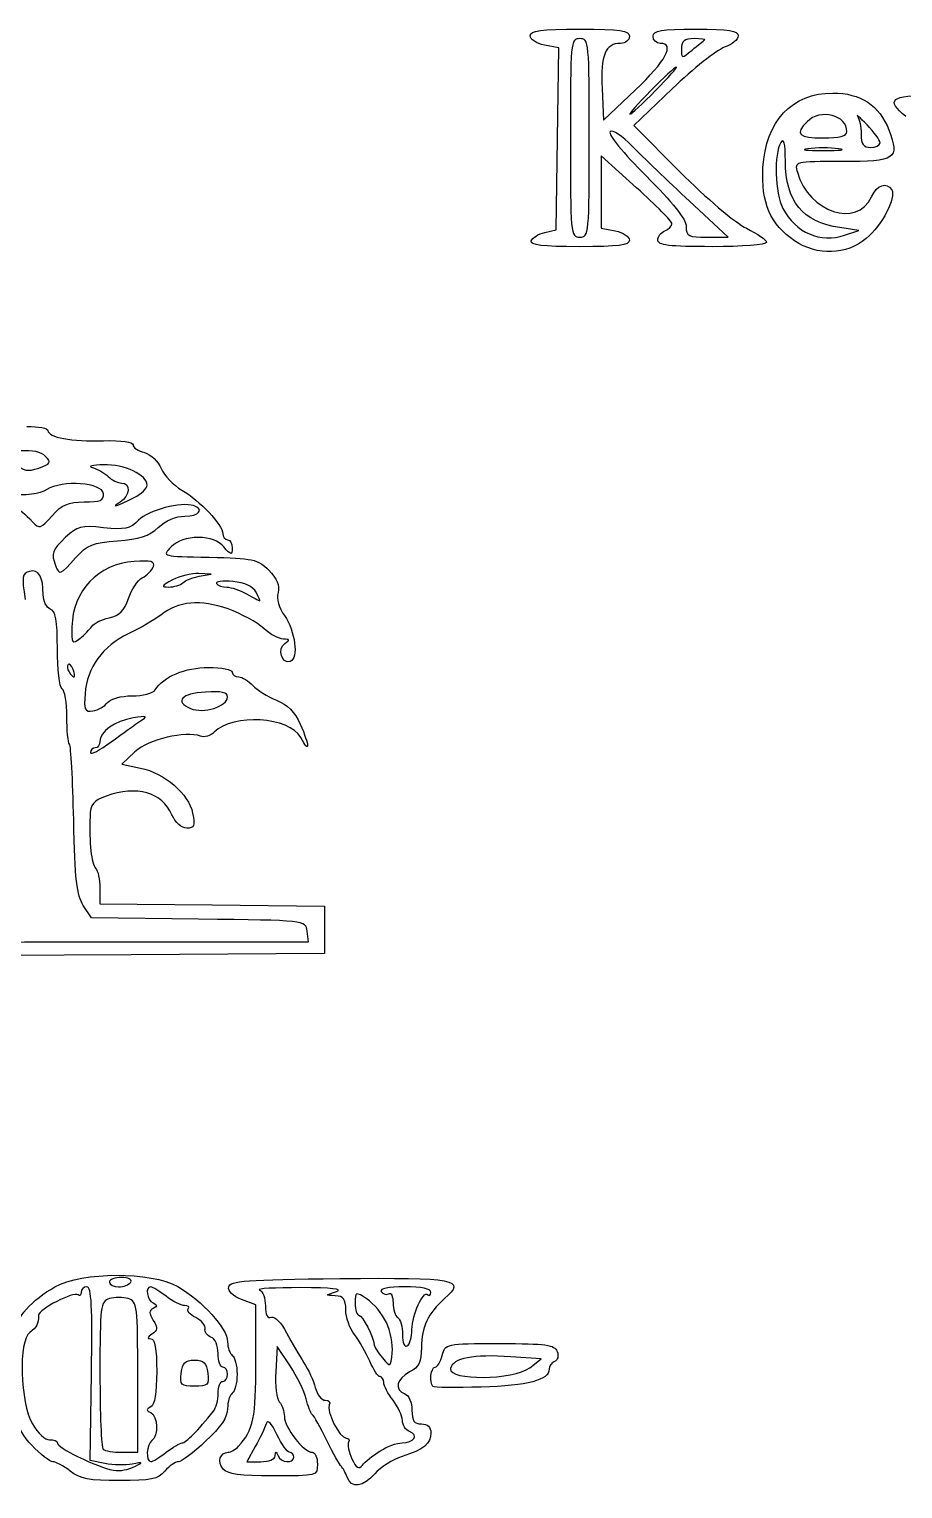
# Model space of a CAD drawing. Extents: x 0.53 to 3.78, y 0.49 to 2.29.
# Drawn here: x 1.267 to 1.883, y 1.251 to 2.28 of the extents above; entities that cross this region are included whole.
import ezdxf

# ---------------------------------------------------------------- set-up
doc = ezdxf.new("R2010")
doc.units = 0
doc.layers.get('0').update_dxf_attribs({"linetype": 'CONTINUOUS'})

msp = doc.modelspace()

# ---------------------------------------------------------------- linework, layer by layer
at = {"color": 7}
for p, q in [((1.640144, 2.266804), (1.630072, 2.268819)), ((1.639239, 2.202717), (1.640144, 2.266804)), ((1.743056, 2.272464), (1.743056, 2.272464)), ((1.670674, 2.238268), (1.671666, 2.215936)), ((1.671666, 2.215936), (1.694166, 2.237167)), ((1.720059, 2.237982), (1.692995, 2.212126)), ((1.708333, 2.236667), (1.708333, 2.236667)), ((1.638333, 2.138629), (1.639239, 2.202717)), ((1.661667, 2.203336), (1.661667, 2.203336)), ((1.692995, 2.212126), (1.725664, 2.179307)), ((1.843333, 2.207667), (1.843333, 2.207667)), ((1.8375, 2.195745), (1.8375, 2.195745)), ((1.866667, 2.199947), (1.866667, 2.199947)), ((1.695, 2.168224), (1.67, 2.190599)), ((1.67, 2.190599), (1.67, 2.165216)), ((1.67, 2.165216), (1.67, 2.139833)), ((1.759578, 2.133333), (1.732289, 2.158768)), ((1.732289, 2.158768), (1.732289, 2.158768)), ((1.620803, 2.130741), (1.620803, 2.130741)), ((1.630247, 2.136723), (1.638333, 2.138629)), ((1.67, 2.139833), (1.68, 2.137833)), ((1.744789, 2.133333), (1.759578, 2.133333)), ((1.806326, 2.1309), (1.806326, 2.1309)), ((1.851667, 2.138136), (1.838333, 2.140087)), ((1.838333, 2.140087), (1.838333, 2.140087)), ((1.841667, 2.1347), (1.851667, 2.138136)), ((1.278303, 1.97884), (1.278303, 1.97884)), ((1.340834, 1.949809), (1.340833, 1.949809)), ((1.299551, 1.907251), (1.299551, 1.907251)), ((1.395, 1.895759), (1.386214, 1.896213)), ((1.386667, 1.894264), (1.395, 1.895759)), ((1.375167, 1.889718), (1.375167, 1.889718)), ((1.426858, 1.882976), (1.426858, 1.882976)), ((1.310853, 1.858906), (1.310853, 1.858906)), ((1.297817, 1.828477), (1.297817, 1.828477)), ((1.406667, 1.809247), (1.406667, 1.809247)), ((1.34535, 1.792347), (1.34535, 1.792347)), ((1.341385, 1.77053), (1.331986, 1.761814)), ((1.331986, 1.761814), (1.34516, 1.759082)), ((1.316667, 1.674394), (1.316667, 1.663454)), ((1.310686, 1.653457), (1.304954, 1.662204)), ((1.316667, 1.663454), (1.395833, 1.662561)), ((1.395833, 1.662561), (1.475, 1.661667)), ((1.475, 1.661667), (1.475, 1.645001)), ((1.386176, 1.652561), (1.310686, 1.653457)), ((1.328424, 1.636666), (1.463797, 1.636666)), ((1.463797, 1.636666), (1.462731, 1.644166)), ((1.475, 1.645001), (1.475, 1.628334)), ((1.338598, 1.627463), (1.202197, 1.626592)), ((1.475, 1.628334), (1.338598, 1.627463)), ((1.338333, 1.396667), (1.338333, 1.396667)), ((1.426671, 1.380579), (1.416575, 1.38439)), ((1.426671, 1.340244), (1.426671, 1.380579)), ((1.518609, 1.368233), (1.518609, 1.368233)), ((1.536672, 1.363149), (1.536672, 1.363149)), ((1.441672, 1.351273), (1.440647, 1.333494)), ((1.450707, 1.337573), (1.441672, 1.351273)), ((1.627679, 1.342459), (1.606452, 1.343994)), ((1.619673, 1.336304), (1.627679, 1.342459)), ((1.309722, 1.270889), (1.310694, 1.332115)), ((1.343333, 1.276667), (1.343333, 1.329775)), ((1.343333, 1.329775), (1.343333, 1.329775)), ((1.373945, 1.3325), (1.373945, 1.3325)), ((1.619673, 1.336304), (1.619673, 1.336304)), ((1.551384, 1.323056), (1.551384, 1.323056)), ((1.332222, 1.276667), (1.343333, 1.276667)), ((1.363333, 1.276667), (1.363333, 1.276667)), ((1.426187, 1.280833), (1.420119, 1.27)), ((1.514054, 1.277546), (1.514054, 1.277546)), ((1.320186, 1.268796), (1.309722, 1.270889)), ((1.341666, 1.266952), (1.341667, 1.266952)), ((1.420119, 1.27), (1.430062, 1.27)), ((1.440268, 1.274167), (1.440268, 1.274167)), ((1.295757, 1.263333), (1.295757, 1.263333)), ((1.490976, 1.259167), (1.490977, 1.259167))]:
    msp.add_line(p, q, dxfattribs=at)
for points in [[(1.62, 2.275417), (1.62, 2.279015), (1.627525, 2.28), (1.655, 2.28)], [(1.630072, 2.268819), (1.624532, 2.269927), (1.62, 2.272896), (1.62, 2.275417)], [(1.655, 2.28), (1.683889, 2.28), (1.69, 2.279127), (1.69, 2.275)], [(1.69, 2.275), (1.69, 2.27225), (1.687184, 2.27), (1.683741, 2.27)], [(1.706667, 2.275), (1.706667, 2.279074), (1.712222, 2.28), (1.736667, 2.28)], [(1.711667, 2.27), (1.708917, 2.27), (1.706667, 2.27225), (1.706667, 2.275)], [(1.736667, 2.28), (1.760181, 2.28), (1.766667, 2.27899), (1.766667, 2.275326)], [(1.766667, 2.275326), (1.766667, 2.272755), (1.762269, 2.269119), (1.756895, 2.267246)], [(1.655, 2.273335), (1.648545, 2.273333), (1.648333, 2.271111), (1.648333, 2.203333)], [(1.661667, 2.203336), (1.661667, 2.271114), (1.661454, 2.273336), (1.655, 2.273335)], [(1.683741, 2.27), (1.672943, 2.27), (1.669622, 2.261935), (1.670674, 2.238268)], [(1.694166, 2.237167), (1.715702, 2.257488), (1.722371, 2.27), (1.711667, 2.27)], [(1.756895, 2.267246), (1.75152, 2.265372), (1.734944, 2.252204), (1.720059, 2.237982)], [(1.735556, 2.273333), (1.728676, 2.273333), (1.726667, 2.27171), (1.726667, 2.26615)], [(1.726667, 2.26615), (1.726667, 2.259052), (1.726756, 2.259042), (1.734167, 2.265281)], [(1.734167, 2.265281), (1.738292, 2.268754), (1.742292, 2.271987), (1.743056, 2.272464)], [(1.743056, 2.272464), (1.743819, 2.272942), (1.740444, 2.273333), (1.735556, 2.273333)], [(1.723083, 2.253333), (1.722166, 2.253333), (1.714029, 2.245833), (1.705, 2.236667)], [(1.708333, 2.236667), (1.717362, 2.245833), (1.723999, 2.253333), (1.723083, 2.253333)], [(1.705, 2.236667), (1.695971, 2.2275), (1.689334, 2.22), (1.690251, 2.22)], [(1.690251, 2.22), (1.691167, 2.22), (1.699304, 2.2275), (1.708333, 2.236667)], [(1.784142, 2.182464), (1.785977, 2.215101), (1.804609, 2.235), (1.833333, 2.235)], [(1.833333, 2.235), (1.853013, 2.235), (1.866317, 2.226236), (1.872902, 2.208934)], [(1.884783, 2.218459), (1.870559, 2.230361), (1.874265, 2.233333), (1.903333, 2.233333)], [(1.843333, 2.207667), (1.843333, 2.219493), (1.82468, 2.224204), (1.815238, 2.214762)], [(1.815238, 2.214762), (1.80651, 2.206033), (1.80921, 2.203333), (1.826667, 2.203333)], [(1.8575, 2.212583), (1.852458, 2.217729), (1.849458, 2.220452), (1.850833, 2.218636)], [(1.850833, 2.218636), (1.852208, 2.21682), (1.853333, 2.211133), (1.853333, 2.206)], [(1.866667, 2.199947), (1.866667, 2.201752), (1.862542, 2.207438), (1.8575, 2.212583)], [(1.648333, 2.203333), (1.648333, 2.135555), (1.648544, 2.133333), (1.655, 2.133335)], [(1.655, 2.133335), (1.661455, 2.133337), (1.661667, 2.135559), (1.661667, 2.203336)], [(1.676329, 2.207663), (1.674681, 2.206015), (1.685654, 2.192597), (1.701713, 2.17662)], [(1.692116, 2.197384), (1.684801, 2.204868), (1.677977, 2.209311), (1.676329, 2.207663)], [(1.799949, 2.187181), (1.799916, 2.199915), (1.798976, 2.203573), (1.796667, 2.2)], [(1.826667, 2.203333), (1.83812, 2.203333), (1.843333, 2.204689), (1.843333, 2.207667)], [(1.872902, 2.208934), (1.880685, 2.188487), (1.877985, 2.186667), (1.83988, 2.186667)], [(1.853333, 2.206), (1.853333, 2.198889), (1.854921, 2.196667), (1.86, 2.196667)], [(1.732289, 2.158768), (1.71728, 2.172757), (1.699202, 2.190134), (1.692116, 2.197384)], [(1.796667, 2.2), (1.791787, 2.192449), (1.792698, 2.164231), (1.798163, 2.153663)], [(1.815833, 2.195745), (1.809875, 2.195005), (1.81475, 2.1944), (1.826667, 2.1944)], [(1.8375, 2.195745), (1.831542, 2.196484), (1.821792, 2.196484), (1.815833, 2.195745)], [(1.826667, 2.1944), (1.838583, 2.1944), (1.843458, 2.195005), (1.8375, 2.195745)], [(1.86, 2.196667), (1.863667, 2.196667), (1.866667, 2.198143), (1.866667, 2.199947)], [(1.806326, 2.1309), (1.789328, 2.142255), (1.782742, 2.157563), (1.784142, 2.182464)], [(1.838333, 2.140087), (1.81208, 2.143929), (1.80003, 2.158713), (1.799949, 2.187181)], [(1.83988, 2.186667), (1.806551, 2.186667), (1.806239, 2.186592), (1.808383, 2.179167)], [(1.701713, 2.17662), (1.72065, 2.157782), (1.73, 2.145977), (1.73, 2.140907)], [(1.725664, 2.179307), (1.743632, 2.161256), (1.764708, 2.143394), (1.7725, 2.139613)], [(1.808383, 2.179167), (1.816548, 2.150897), (1.850541, 2.139575), (1.860648, 2.161759)], [(1.860648, 2.161759), (1.864469, 2.170143), (1.871345, 2.172581), (1.874909, 2.166813)], [(1.72, 2.14282), (1.72, 2.144486), (1.70875, 2.155918), (1.695, 2.168224)], [(1.874909, 2.166813), (1.878298, 2.161331), (1.86805, 2.141757), (1.856864, 2.132344)], [(1.798163, 2.153663), (1.806975, 2.136621), (1.824732, 2.128882), (1.841667, 2.1347)], [(1.715, 2.137872), (1.71775, 2.138927), (1.72, 2.141154), (1.72, 2.14282)], [(1.73, 2.140907), (1.73, 2.134169), (1.731632, 2.133333), (1.744789, 2.133333)], [(1.654722, 2.126667), (1.628406, 2.126667), (1.619789, 2.127702), (1.620803, 2.130741)], [(1.620803, 2.130741), (1.621549, 2.132983), (1.6258, 2.135674), (1.630247, 2.136723)], [(1.69, 2.13125), (1.69, 2.12765), (1.682433, 2.126667), (1.654722, 2.126667)], [(1.68, 2.137833), (1.6855, 2.136733), (1.69, 2.133771), (1.69, 2.13125)], [(1.71, 2.13131), (1.71, 2.133864), (1.71225, 2.136817), (1.715, 2.137872)], [(1.748333, 2.126667), (1.71779, 2.126667), (1.71, 2.12761), (1.71, 2.13131)], [(1.7725, 2.139613), (1.780292, 2.135832), (1.786667, 2.131372), (1.786667, 2.129703)], [(1.856864, 2.132344), (1.84296, 2.120645), (1.822551, 2.120061), (1.806326, 2.1309)], [(1.786667, 2.129703), (1.786667, 2.128033), (1.769417, 2.126667), (1.748333, 2.126667)], [(1.265206, 2), (1.273343, 2), (1.28, 1.998662), (1.28, 1.997028)], [(1.28, 1.997028), (1.28, 1.99223), (1.296773, 1.989146), (1.319167, 1.989826)], [(1.319167, 1.989826), (1.331895, 1.990213), (1.34, 1.989098), (1.34, 1.986959)], [(1.34, 1.986959), (1.34, 1.985035), (1.343622, 1.982551), (1.348049, 1.98144)], [(1.278303, 1.97884), (1.275261, 1.981882), (1.268666, 1.983347), (1.260909, 1.982703)], [(1.27359, 1.970589), (1.282048, 1.973537), (1.282614, 1.974529), (1.278303, 1.97884)], [(1.348049, 1.98144), (1.352522, 1.980317), (1.357768, 1.975388), (1.359857, 1.970345)], [(1.256196, 1.974452), (1.262719, 1.968404), (1.265532, 1.96778), (1.27359, 1.970589)], [(1.319284, 1.972947), (1.311428, 1.972734), (1.307894, 1.971822), (1.311431, 1.970921)], [(1.311431, 1.970921), (1.314968, 1.970019), (1.31995, 1.967193), (1.322502, 1.964641)], [(1.35, 1.958485), (1.35, 1.965821), (1.334019, 1.973346), (1.319284, 1.972947)], [(1.359857, 1.970345), (1.361924, 1.965354), (1.368427, 1.958486), (1.374308, 1.955084)], [(1.279206, 1.955447), (1.274112, 1.952233), (1.264887, 1.951068), (1.250768, 1.951855)], [(1.319135, 1.9525), (1.318536, 1.96025), (1.290137, 1.962346), (1.279206, 1.955447)], [(1.322502, 1.964641), (1.325055, 1.962088), (1.329286, 1.96), (1.331905, 1.96)], [(1.331905, 1.96), (1.338569, 1.96), (1.337854, 1.951083), (1.330834, 1.946639)], [(1.340833, 1.949809), (1.345875, 1.952336), (1.35, 1.95624), (1.35, 1.958485)], [(1.235639, 1.947308), (1.254273, 1.945763), (1.258505, 1.943922), (1.269091, 1.932754)], [(1.282932, 1.93692), (1.289846, 1.944799), (1.294177, 1.946667), (1.305535, 1.946667)], [(1.305535, 1.946667), (1.316866, 1.946667), (1.319498, 1.947796), (1.319135, 1.9525)], [(1.330834, 1.946639), (1.323663, 1.9421), (1.328536, 1.943645), (1.340834, 1.949809)], [(1.382705, 1.944098), (1.374125, 1.946958), (1.350856, 1.940857), (1.34393, 1.93393)], [(1.374308, 1.955084), (1.387116, 1.947674), (1.403333, 1.93053), (1.403333, 1.924399)], [(1.269091, 1.932754), (1.274011, 1.927564), (1.274977, 1.927855), (1.282932, 1.93692)], [(1.35779, 1.928705), (1.362932, 1.933474), (1.370444, 1.936667), (1.376521, 1.936667)], [(1.376521, 1.936667), (1.386479, 1.936667), (1.3905, 1.9415), (1.382705, 1.944098)], [(1.319141, 1.928552), (1.303474, 1.930289), (1.300718, 1.929588), (1.2925, 1.921777)], [(1.34393, 1.93393), (1.33763, 1.92763), (1.33419, 1.926883), (1.319141, 1.928552)], [(1.329106, 1.91929), (1.344369, 1.920394), (1.351269, 1.922659), (1.35779, 1.928705)], [(1.403333, 1.924399), (1.403333, 1.921979), (1.404833, 1.92), (1.406667, 1.92)], [(1.2925, 1.921777), (1.282854, 1.912608), (1.282084, 1.910468), (1.285357, 1.901939)], [(1.299551, 1.907251), (1.307768, 1.916448), (1.311646, 1.918027), (1.329106, 1.91929)], [(1.366893, 1.915), (1.360267, 1.908336), (1.360278, 1.908333), (1.393753, 1.907667)], [(1.385928, 1.921666), (1.377954, 1.921666), (1.371154, 1.919285), (1.366893, 1.915)], [(1.404056, 1.915), (1.400238, 1.919447), (1.394204, 1.921666), (1.385928, 1.921666)], [(1.409889, 1.914166), (1.409789, 1.908921), (1.409201, 1.909005), (1.404056, 1.915)], [(1.406667, 1.92), (1.4085, 1.92), (1.40995, 1.917375), (1.409889, 1.914166)], [(1.285357, 1.901939), (1.288078, 1.894846), (1.288663, 1.895065), (1.299551, 1.907251)], [(1.340784, 1.904753), (1.315528, 1.903064), (1.297388, 1.884047), (1.29691, 1.858759)], [(1.354333, 1.90113), (1.355731, 1.904773), (1.352801, 1.905556), (1.340784, 1.904753)], [(1.393753, 1.907667), (1.424703, 1.907051), (1.427882, 1.90636), (1.43569, 1.898552)], [(1.266994, 1.897718), (1.261787, 1.896357), (1.261426, 1.894005), (1.263953, 1.877893)], [(1.276666, 1.88129), (1.276666, 1.893969), (1.273463, 1.89941), (1.266994, 1.897718)], [(1.346541, 1.893266), (1.349846, 1.895035), (1.353352, 1.898573), (1.354333, 1.90113)], [(1.386214, 1.896213), (1.381382, 1.896462), (1.373132, 1.894426), (1.367881, 1.891687)], [(1.375167, 1.889718), (1.376908, 1.891396), (1.382083, 1.893442), (1.386667, 1.894264)], [(1.43569, 1.898552), (1.441561, 1.892681), (1.443558, 1.887885), (1.442236, 1.882831)], [(1.336749, 1.878583), (1.338831, 1.884891), (1.343237, 1.891498), (1.346541, 1.893266)], [(1.367881, 1.891687), (1.359933, 1.887542), (1.359479, 1.886704), (1.365167, 1.886687)], [(1.365167, 1.886687), (1.368925, 1.886677), (1.373425, 1.88804), (1.375167, 1.889718)], [(1.410354, 1.890538), (1.403134, 1.891226), (1.39794, 1.890636), (1.39881, 1.889228)], [(1.39881, 1.889228), (1.399682, 1.887819), (1.40293, 1.886645), (1.40603, 1.886618)], [(1.40603, 1.886618), (1.40913, 1.886591), (1.415417, 1.884488), (1.42, 1.881944)], [(1.426858, 1.882976), (1.424653, 1.887096), (1.418925, 1.88972), (1.410354, 1.890538)], [(1.281666, 1.871206), (1.278916, 1.872261), (1.276666, 1.876799), (1.276666, 1.88129)], [(1.323169, 1.864964), (1.330547, 1.866584), (1.333898, 1.869945), (1.336749, 1.878583)], [(1.406966, 1.871235), (1.387673, 1.878173), (1.371925, 1.876761), (1.35949, 1.86698)], [(1.42, 1.881944), (1.424583, 1.879401), (1.428761, 1.877173), (1.429284, 1.876994)], [(1.429284, 1.876994), (1.429807, 1.876814), (1.428715, 1.879506), (1.426858, 1.882976)], [(1.442236, 1.882831), (1.441077, 1.8784), (1.442846, 1.872031), (1.446765, 1.866528)], [(1.286666, 1.843174), (1.286666, 1.863311), (1.285522, 1.869726), (1.281666, 1.871206)], [(1.310853, 1.858906), (1.312239, 1.861055), (1.317781, 1.863781), (1.323169, 1.864964)], [(1.35949, 1.86698), (1.355171, 1.863583), (1.344894, 1.857618), (1.336652, 1.853726)], [(1.432204, 1.857543), (1.427728, 1.861692), (1.416371, 1.867853), (1.406966, 1.871235)], [(1.446765, 1.866528), (1.454394, 1.855815), (1.456845, 1.836377), (1.450835, 1.834252)], [(1.29691, 1.858759), (1.296687, 1.846931), (1.297156, 1.846234), (1.3025, 1.850425)], [(1.3025, 1.850425), (1.305708, 1.852941), (1.309467, 1.856758), (1.310853, 1.858906)], [(1.336652, 1.853726), (1.318703, 1.845249), (1.307532, 1.829834), (1.306172, 1.811666)], [(1.446005, 1.849949), (1.442891, 1.849975), (1.436681, 1.853394), (1.432204, 1.857543)], [(1.29, 1.815), (1.288166, 1.816133), (1.286666, 1.828811), (1.286666, 1.843174)], [(1.450835, 1.834252), (1.44481, 1.83212), (1.441415, 1.843406), (1.447014, 1.846952)], [(1.447014, 1.846952), (1.450769, 1.849329), (1.450574, 1.849907), (1.446005, 1.849949)], [(1.294254, 1.832032), (1.293381, 1.831158), (1.293654, 1.828844), (1.294863, 1.826888)], [(1.297817, 1.828477), (1.296731, 1.831306), (1.295128, 1.832906), (1.294254, 1.832032)], [(1.294863, 1.826888), (1.29815, 1.82157), (1.300071, 1.822603), (1.297817, 1.828477)], [(1.355668, 1.814246), (1.36152, 1.823571), (1.376844, 1.83), (1.393216, 1.83)], [(1.393216, 1.83), (1.402447, 1.83), (1.41, 1.8285), (1.41, 1.826667)], [(1.41, 1.826667), (1.41, 1.824833), (1.412017, 1.823333), (1.414483, 1.823333)], [(1.414483, 1.823333), (1.416949, 1.823333), (1.421417, 1.820626), (1.424411, 1.817317)], [(1.293333, 1.795359), (1.293333, 1.805029), (1.291833, 1.813867), (1.29, 1.815)], [(1.306172, 1.811666), (1.305297, 1.799991), (1.305992, 1.798465), (1.311754, 1.799397)], [(1.339369, 1.81), (1.346867, 1.81), (1.354202, 1.811911), (1.355668, 1.814246)], [(1.391094, 1.812683), (1.37389, 1.81156), (1.36908, 1.80625), (1.380608, 1.801106)], [(1.406667, 1.809247), (1.406667, 1.81247), (1.402369, 1.813418), (1.391094, 1.812683)], [(1.424411, 1.817317), (1.427406, 1.814008), (1.434939, 1.809307), (1.441151, 1.806869)], [(1.311754, 1.799397), (1.315373, 1.799982), (1.319999, 1.802607), (1.322034, 1.80523)], [(1.322034, 1.80523), (1.324173, 1.807987), (1.331489, 1.81), (1.339369, 1.81)], [(1.380608, 1.801106), (1.389544, 1.797119), (1.406667, 1.802468), (1.406667, 1.809247)], [(1.441151, 1.806869), (1.448912, 1.803824), (1.454149, 1.798577), (1.457889, 1.790099)], [(1.295205, 1.775906), (1.294175, 1.776936), (1.293333, 1.785689), (1.293333, 1.795359)], [(1.34, 1.79439), (1.327152, 1.792219), (1.316667, 1.784771), (1.316667, 1.777817)], [(1.324516, 1.777522), (1.332501, 1.783468), (1.341876, 1.79014), (1.34535, 1.792347)], [(1.34535, 1.792347), (1.350754, 1.795781), (1.34998, 1.796076), (1.34, 1.79439)], [(1.458221, 1.780591), (1.450275, 1.795223), (1.410542, 1.797684), (1.397226, 1.784369)], [(1.387479, 1.781533), (1.37699, 1.785558), (1.350868, 1.779322), (1.341385, 1.77053)], [(1.397226, 1.784369), (1.394612, 1.781755), (1.390226, 1.780479), (1.387479, 1.781533)], [(1.457889, 1.790099), (1.464599, 1.774892), (1.464823, 1.768431), (1.458221, 1.780591)], [(1.29815, 1.722493), (1.29756, 1.750841), (1.296234, 1.774877), (1.295205, 1.775906)], [(1.31, 1.770022), (1.31, 1.768201), (1.316532, 1.771576), (1.324516, 1.777522)], [(1.313333, 1.773333), (1.3115, 1.773333), (1.31, 1.771843), (1.31, 1.770022)], [(1.316667, 1.777817), (1.316667, 1.775351), (1.315167, 1.773333), (1.313333, 1.773333)], [(1.34516, 1.759082), (1.36227, 1.755534), (1.379335, 1.740824), (1.382042, 1.727292)], [(1.32107, 1.73933), (1.31197, 1.73604), (1.30994, 1.733519), (1.309662, 1.725164)], [(1.367427, 1.726156), (1.360419, 1.741988), (1.342501, 1.74708), (1.32107, 1.73933)], [(1.304954, 1.662204), (1.3003, 1.669308), (1.299021, 1.680638), (1.29815, 1.722493)], [(1.309662, 1.725164), (1.309022, 1.705903), (1.310555, 1.691658), (1.313607, 1.6885)], [(1.377897, 1.716667), (1.374212, 1.716667), (1.369896, 1.720578), (1.367427, 1.726156)], [(1.382042, 1.727292), (1.383828, 1.71836), (1.383168, 1.716667), (1.377897, 1.716667)], [(1.313607, 1.6885), (1.31529, 1.686758), (1.316667, 1.68041), (1.316667, 1.674394)], [(1.462731, 1.644166), (1.461667, 1.651662), (1.461617, 1.651667), (1.386176, 1.652561)], [(1.188004, 1.6325), (1.191859, 1.635682), (1.225041, 1.636666), (1.328424, 1.636666)], [(1.284924, 1.39329), (1.304222, 1.404129), (1.352628, 1.404252), (1.371516, 1.39351)], [(1.331863, 1.4), (1.327172, 1.4), (1.323333, 1.3985), (1.323333, 1.396667)], [(1.338333, 1.396667), (1.339502, 1.398557), (1.336701, 1.4), (1.331863, 1.4)], [(1.485708, 1.39913), (1.568166, 1.39998), (1.574953, 1.39869), (1.559705, 1.38506)], [(1.255657, 1.36017), (1.257404, 1.371384), (1.268719, 1.384188), (1.284924, 1.39329)], [(1.301254, 1.387635), (1.298492, 1.390397), (1.273333, 1.377448), (1.273333, 1.373266)], [(1.303333, 1.389445), (1.303333, 1.387306), (1.302397, 1.386491), (1.301254, 1.387635)], [(1.3075, 1.393337), (1.305208, 1.393335), (1.303333, 1.391583), (1.303333, 1.389445)], [(1.310694, 1.332115), (1.311445, 1.379394), (1.310716, 1.39334), (1.3075, 1.393337)], [(1.323333, 1.396667), (1.323333, 1.394833), (1.326245, 1.393333), (1.329803, 1.393333)], [(1.329803, 1.393333), (1.333362, 1.393333), (1.3372, 1.394833), (1.338333, 1.396667)], [(1.3525, 1.393259), (1.348328, 1.393383), (1.349707, 1.384026), (1.354167, 1.381944)], [(1.363333, 1.386667), (1.35875, 1.390252), (1.353875, 1.393218), (1.3525, 1.393259)], [(1.371516, 1.39351), (1.38888, 1.383635), (1.406667, 1.363918), (1.406667, 1.354545)], [(1.416575, 1.38439), (1.410473, 1.386693), (1.406864, 1.390206), (1.407452, 1.393267)], [(1.407452, 1.393267), (1.408286, 1.397598), (1.419638, 1.398449), (1.485708, 1.39913)], [(1.458338, 1.392738), (1.440005, 1.392771), (1.42688, 1.39205), (1.429172, 1.391126)], [(1.429172, 1.391126), (1.431463, 1.390201), (1.433338, 1.385117), (1.433338, 1.379827)], [(1.483338, 1.39), (1.488712, 1.391721), (1.479835, 1.392693), (1.458338, 1.392738)], [(1.482505, 1.386999), (1.47531, 1.387318), (1.475343, 1.38744), (1.483338, 1.39)], [(1.505042, 1.384669), (1.496866, 1.390026), (1.496672, 1.389958), (1.496672, 1.381744)], [(1.531475, 1.393333), (1.519772, 1.393333), (1.513716, 1.392085), (1.515038, 1.389946)], [(1.515038, 1.389946), (1.51619, 1.388082), (1.518529, 1.387421), (1.520235, 1.388476)], [(1.520235, 1.388476), (1.521942, 1.38953), (1.523338, 1.386643), (1.523338, 1.38206)], [(1.550005, 1.389444), (1.550005, 1.391941), (1.543371, 1.393333), (1.531475, 1.393333)], [(1.536672, 1.363149), (1.536672, 1.373777), (1.544514, 1.391047), (1.547833, 1.387727)], [(1.547833, 1.387727), (1.549028, 1.386533), (1.550005, 1.387305), (1.550005, 1.389444)], [(1.323333, 1.385), (1.31705, 1.383006), (1.316667, 1.379957), (1.316667, 1.331998)], [(1.336667, 1.385), (1.333, 1.386164), (1.327, 1.386164), (1.323333, 1.385)], [(1.343333, 1.329775), (1.343333, 1.379957), (1.342966, 1.383001), (1.336667, 1.385)], [(1.354167, 1.381944), (1.357397, 1.380437), (1.357424, 1.379572), (1.354287, 1.378096)], [(1.376389, 1.380074), (1.373792, 1.380119), (1.367917, 1.383082), (1.363333, 1.386667)], [(1.378909, 1.377798), (1.38012, 1.379009), (1.378986, 1.380033), (1.376389, 1.380074)], [(1.433338, 1.379827), (1.433338, 1.373446), (1.434756, 1.370753), (1.437551, 1.371826)], [(1.490005, 1.377116), (1.490005, 1.3847), (1.48846, 1.386735), (1.482505, 1.386999)], [(1.496672, 1.381744), (1.496672, 1.377118), (1.497797, 1.373322), (1.499172, 1.373307)], [(1.518609, 1.368233), (1.515751, 1.374256), (1.509646, 1.381653), (1.505042, 1.384669)], [(1.523338, 1.38206), (1.523338, 1.377477), (1.524838, 1.3728), (1.526672, 1.371667)], [(1.559705, 1.38506), (1.54785, 1.374462), (1.543338, 1.364965), (1.543338, 1.350609)], [(1.273333, 1.373266), (1.273333, 1.367004), (1.272294, 1.364975), (1.267168, 1.361227)], [(1.354287, 1.378096), (1.351114, 1.376602), (1.351114, 1.374782), (1.354287, 1.369661)], [(1.354287, 1.369661), (1.357575, 1.364353), (1.357397, 1.362534), (1.353333, 1.359949)], [(1.384186, 1.371692), (1.380072, 1.373839), (1.377697, 1.376586), (1.378909, 1.377798)], [(1.390802, 1.363801), (1.391278, 1.365994), (1.388301, 1.369545), (1.384186, 1.371692)], [(1.437551, 1.371826), (1.439972, 1.372755), (1.44452, 1.368103), (1.448244, 1.360888)], [(1.496123, 1.359616), (1.492758, 1.363988), (1.490005, 1.371863), (1.490005, 1.377116)], [(1.499172, 1.373307), (1.501712, 1.373285), (1.510005, 1.357512), (1.510005, 1.352707)], [(1.526672, 1.371667), (1.528505, 1.370534), (1.530005, 1.365107), (1.530005, 1.359607)], [(1.267168, 1.361227), (1.259092, 1.355322), (1.260368, 1.311797), (1.26906, 1.296667)], [(1.353333, 1.359949), (1.35001, 1.357836), (1.349731, 1.356752), (1.3525, 1.356718)], [(1.394969, 1.357884), (1.392202, 1.358946), (1.390327, 1.361609), (1.390802, 1.363801)], [(1.448244, 1.360888), (1.451809, 1.353983), (1.457314, 1.344492), (1.460477, 1.339797)], [(1.506937, 1.340833), (1.504354, 1.346792), (1.499488, 1.355244), (1.496123, 1.359616)], [(1.522739, 1.346815), (1.523326, 1.352571), (1.521468, 1.362209), (1.518609, 1.368233)], [(1.530005, 1.359607), (1.530005, 1.353789), (1.531399, 1.350468), (1.533338, 1.351667)], [(1.533338, 1.351667), (1.535172, 1.3528), (1.536672, 1.357967), (1.536672, 1.363149)], [(1.3525, 1.356718), (1.355427, 1.356684), (1.356667, 1.349806), (1.356667, 1.333611)], [(1.4, 1.34631), (1.4, 1.351833), (1.39785, 1.356778), (1.394969, 1.357884)], [(1.406667, 1.354545), (1.406667, 1.350428), (1.408167, 1.346133), (1.41, 1.345)], [(1.510005, 1.352707), (1.510005, 1.35126), (1.51263, 1.346988), (1.515838, 1.343213)], [(1.543338, 1.350609), (1.543338, 1.34035), (1.541675, 1.336903), (1.535005, 1.333333)], [(1.558035, 1.345), (1.560115, 1.353285), (1.560349, 1.353333), (1.598501, 1.353333)], [(1.598501, 1.353333), (1.631455, 1.353333), (1.637181, 1.352538), (1.639038, 1.3477)], [(1.373945, 1.3325), (1.374782, 1.339774), (1.37672, 1.341667), (1.383333, 1.341667)], [(1.383333, 1.341667), (1.389946, 1.341667), (1.391884, 1.339774), (1.392721, 1.3325)], [(1.403333, 1.336667), (1.4015, 1.336667), (1.4, 1.341006), (1.4, 1.34631)], [(1.41, 1.345), (1.411833, 1.343867), (1.413333, 1.337867), (1.413333, 1.331666)], [(1.414409, 1.280962), (1.424872, 1.292403), (1.426671, 1.3011), (1.426671, 1.340244)], [(1.460477, 1.339797), (1.46364, 1.335102), (1.467241, 1.327227), (1.468478, 1.322297)], [(1.514152, 1.33), (1.512766, 1.33), (1.509519, 1.334875), (1.506937, 1.340833)], [(1.515838, 1.343213), (1.521625, 1.336405), (1.52168, 1.336434), (1.522739, 1.346815)], [(1.552972, 1.336667), (1.554607, 1.336667), (1.556885, 1.340417), (1.558035, 1.345)], [(1.606452, 1.343994), (1.579804, 1.345922), (1.565368, 1.343105), (1.563942, 1.335701)], [(1.637266, 1.340755), (1.635103, 1.340034), (1.633333, 1.337573), (1.633333, 1.335286)], [(1.639038, 1.3477), (1.640245, 1.344555), (1.639462, 1.341487), (1.637266, 1.340755)], [(1.268545, 1.281671), (1.257626, 1.293248), (1.253447, 1.30637), (1.25337, 1.329313)], [(1.316667, 1.331998), (1.316667, 1.30401), (1.317667, 1.280111), (1.318889, 1.278889)], [(1.356667, 1.333611), (1.356667, 1.318426), (1.355244, 1.309892), (1.3525, 1.308611)], [(1.383333, 1.323333), (1.373908, 1.323333), (1.372993, 1.324227), (1.373945, 1.3325)], [(1.392721, 1.3325), (1.393674, 1.324226), (1.392755, 1.323333), (1.383333, 1.323333)], [(1.406667, 1.331667), (1.406667, 1.334417), (1.405167, 1.336667), (1.403333, 1.336667)], [(1.403333, 1.326667), (1.405167, 1.326667), (1.406667, 1.328917), (1.406667, 1.331667)], [(1.413333, 1.331666), (1.413333, 1.325466), (1.411833, 1.319466), (1.41, 1.318333)], [(1.440647, 1.333494), (1.440084, 1.323715), (1.441209, 1.314129), (1.443147, 1.312191)], [(1.462054, 1.314436), (1.460782, 1.319626), (1.455676, 1.330038), (1.450707, 1.337573)], [(1.516746, 1.325833), (1.516701, 1.328125), (1.515538, 1.33), (1.514152, 1.33)], [(1.535005, 1.333333), (1.525692, 1.32835), (1.524063, 1.320792), (1.531671, 1.317872)], [(1.551384, 1.323056), (1.548739, 1.325709), (1.550017, 1.336667), (1.552972, 1.336667)], [(1.563942, 1.335701), (1.562277, 1.327055), (1.608291, 1.327553), (1.619673, 1.336304)], [(1.633333, 1.335286), (1.633333, 1.327558), (1.618479, 1.323629), (1.585551, 1.322646)], [(1.396761, 1.305693), (1.398543, 1.307907), (1.4, 1.313532), (1.4, 1.318193)], [(1.4, 1.318193), (1.4, 1.322853), (1.4015, 1.326667), (1.403333, 1.326667)], [(1.41, 1.318333), (1.408167, 1.3172), (1.406667, 1.312341), (1.406667, 1.307536)], [(1.468478, 1.322297), (1.469715, 1.317367), (1.472903, 1.313333), (1.475563, 1.313333)], [(1.523338, 1.313333), (1.519753, 1.317917), (1.516786, 1.323542), (1.516746, 1.325833)], [(1.531671, 1.317872), (1.534521, 1.316779), (1.536671, 1.311807), (1.536671, 1.30631)], [(1.585551, 1.322646), (1.567521, 1.322108), (1.552146, 1.322292), (1.551384, 1.323056)], [(1.3525, 1.308611), (1.349167, 1.307056), (1.349167, 1.306278), (1.3525, 1.304722)], [(1.406667, 1.307536), (1.406667, 1.301434), (1.402003, 1.294456), (1.391204, 1.284399)], [(1.443147, 1.312191), (1.445085, 1.310253), (1.446673, 1.305592), (1.446675, 1.301833)], [(1.466396, 1.303333), (1.465279, 1.30425), (1.463325, 1.309246), (1.462054, 1.314436)], [(1.475563, 1.313333), (1.478222, 1.313333), (1.479498, 1.311877), (1.478399, 1.310098)], [(1.478399, 1.310098), (1.475868, 1.306003), (1.485678, 1.286667), (1.490287, 1.286667)], [(1.529931, 1.299062), (1.529886, 1.302328), (1.526923, 1.30875), (1.523338, 1.313333)], [(1.26906, 1.296667), (1.272781, 1.290189), (1.278187, 1.285206), (1.281214, 1.285463)], [(1.3525, 1.304722), (1.357467, 1.302404), (1.358078, 1.287933), (1.353333, 1.285)], [(1.374618, 1.283259), (1.377181, 1.283326), (1.385754, 1.29201), (1.396761, 1.305693)], [(1.433909, 1.296667), (1.432999, 1.293917), (1.429524, 1.286792), (1.426187, 1.280833)], [(1.441498, 1.289167), (1.437537, 1.297509), (1.435014, 1.300004), (1.433909, 1.296667)], [(1.446675, 1.301833), (1.446679, 1.294236), (1.460328, 1.276667), (1.466226, 1.276667)], [(1.476672, 1.285), (1.472138, 1.294167), (1.467514, 1.302417), (1.466396, 1.303333)], [(1.534986, 1.291213), (1.532246, 1.292264), (1.529971, 1.295796), (1.529931, 1.299062)], [(1.536671, 1.30631), (1.536671, 1.298889), (1.538207, 1.296667), (1.543338, 1.296667)], [(1.543338, 1.296667), (1.547637, 1.296667), (1.550005, 1.294444), (1.550005, 1.290408)], [(1.450385, 1.276667), (1.44876, 1.276667), (1.444761, 1.282292), (1.441498, 1.289167)], [(1.490287, 1.286667), (1.492182, 1.286667), (1.492935, 1.285377), (1.491961, 1.283802)], [(1.529691, 1.283333), (1.538006, 1.283333), (1.541596, 1.288676), (1.534986, 1.291213)], [(1.550005, 1.290408), (1.550005, 1.282668), (1.545121, 1.278645), (1.529699, 1.273683)], [(1.283417, 1.27), (1.281291, 1.27), (1.274599, 1.275252), (1.268545, 1.281671)], [(1.281214, 1.285463), (1.284213, 1.285718), (1.286666, 1.284698), (1.286666, 1.283197)], [(1.286666, 1.283197), (1.286666, 1.281696), (1.293041, 1.277458), (1.300833, 1.273779)], [(1.318889, 1.278889), (1.320111, 1.277667), (1.326111, 1.276667), (1.332222, 1.276667)], [(1.353333, 1.285), (1.349478, 1.282617), (1.348772, 1.269964), (1.3525, 1.270074)], [(1.3525, 1.270074), (1.353875, 1.270119), (1.35875, 1.273082), (1.363333, 1.276667)], [(1.363333, 1.276667), (1.367917, 1.280252), (1.372995, 1.283218), (1.374618, 1.283259)], [(1.391204, 1.284399), (1.382699, 1.276479), (1.374033, 1.27), (1.371945, 1.27)], [(1.403459, 1.264854), (1.399243, 1.269934), (1.401321, 1.276667), (1.407106, 1.276667)], [(1.407106, 1.276667), (1.408962, 1.276667), (1.412249, 1.2786), (1.414409, 1.280962)], [(1.440268, 1.274167), (1.440479, 1.2775), (1.440867, 1.2775), (1.442212, 1.274167)], [(1.453338, 1.273333), (1.453338, 1.275167), (1.452009, 1.276667), (1.450385, 1.276667)], [(1.466226, 1.276667), (1.468304, 1.276667), (1.470005, 1.272917), (1.470005, 1.268333)], [(1.48687, 1.266667), (1.485794, 1.267583), (1.481205, 1.275833), (1.476672, 1.285)], [(1.491961, 1.283802), (1.490988, 1.282226), (1.492028, 1.276984), (1.494264, 1.272153)], [(1.501672, 1.267564), (1.503505, 1.269871), (1.509077, 1.274363), (1.514054, 1.277546)], [(1.514054, 1.277546), (1.519031, 1.280729), (1.526068, 1.283333), (1.529691, 1.283333)], [(1.295757, 1.263333), (1.291096, 1.267), (1.285543, 1.27), (1.283417, 1.27)], [(1.300833, 1.273779), (1.32453, 1.262591), (1.33037, 1.261614), (1.341666, 1.266952)], [(1.339492, 1.268403), (1.33463, 1.267468), (1.325942, 1.267645), (1.320186, 1.268796)], [(1.341667, 1.266952), (1.347305, 1.269616), (1.346969, 1.26984), (1.339492, 1.268403)], [(1.371945, 1.27), (1.369857, 1.27), (1.36558, 1.267), (1.36244, 1.263333)], [(1.430062, 1.27), (1.435654, 1.27), (1.44012, 1.271823), (1.440268, 1.274167)], [(1.470005, 1.268333), (1.470005, 1.260037), (1.469866, 1.26), (1.438746, 1.26)], [(1.442212, 1.274167), (1.444209, 1.269219), (1.453338, 1.268536), (1.453338, 1.273333)], [(1.490977, 1.259167), (1.489793, 1.262375), (1.487945, 1.26575), (1.48687, 1.266667)], [(1.494264, 1.272153), (1.497354, 1.265491), (1.499144, 1.264382), (1.501672, 1.267564)], [(1.529699, 1.273683), (1.523114, 1.271565), (1.514499, 1.266119), (1.510554, 1.261582)], [(1.330482, 1.256666), (1.30928, 1.256666), (1.302603, 1.257948), (1.295757, 1.263333)], [(1.36244, 1.263333), (1.357629, 1.257714), (1.352607, 1.256666), (1.330482, 1.256666)], [(1.438746, 1.26), (1.415445, 1.26), (1.406462, 1.261236), (1.403459, 1.264854)], [(1.510554, 1.261582), (1.502162, 1.25193), (1.494017, 1.250925), (1.490976, 1.259167)]]:
    msp.add_open_spline(points, degree=3, dxfattribs=at)

doc.saveas('drawing.dxf')
